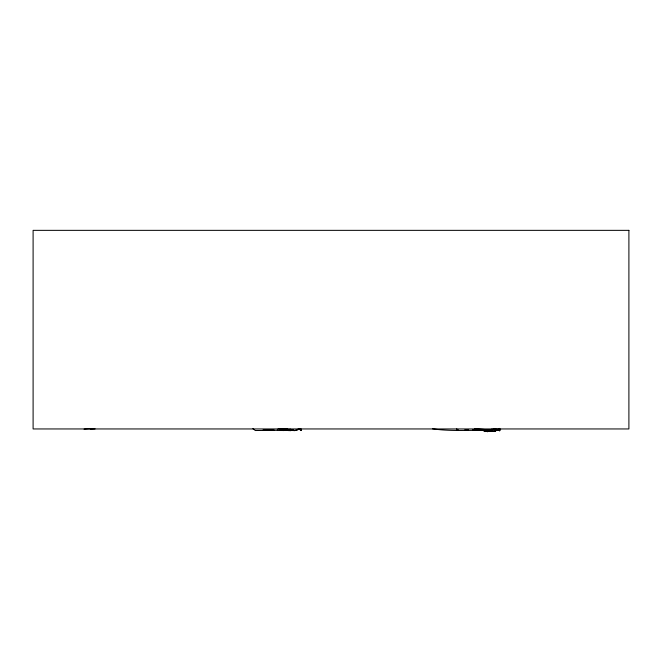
<?xml version="1.0" encoding="UTF-8"?>
<svg xmlns="http://www.w3.org/2000/svg" width="662" height="662" viewBox="0 0 662 662"><rect width="100%" height="100%" fill="white"/><g stroke="black" fill="none" stroke-linecap="round" stroke-linejoin="round"><path stroke-width="0.99" d="M495.921 429.696L494.688 428.902L493.256 428.943L491.394 430.689C471.791 429.613 451.989 431.789 432.485 428.786M494.729 429.1L494.771 431.086L498.503 429.663L499.653 430.813L499.338 428.827L499.81 430.656L498.378 429.779L494.771 431.086L486.702 431.127M279.811 429.903L283.179 430.573L290.088 430.019L290.61 429.1M493.256 428.943L494.969 428.868L496.037 429.539M483.227 430.689L485.635 431.409L492.189 430.614L493.695 428.902M500.687 429.423L499.297 428.388M282.765 429.994L294.739 430.614L299.348 429.183L300.97 430.49L300.945 428.827M289.335 429.183L287.109 430.217L255.333 430.532L252.892 428.628M294.739 430.614L299.861 429.067L301.094 430.457L300.275 429.233M474.513 428.703L489.963 429.895L491.949 429.1M477.128 429.936L474.389 429.977M456.755 428.811L457.07 430.259M487.381 431.607L484.948 430.482L487.298 431.649L491.394 430.631M476.574 430.019L473.678 430.06M456.838 430.374L458.427 429.936M487.298 431.649L491.717 430.557M290.047 430.73L293.688 430.01M292.629 429.977L288.938 430.656L287.151 430.093M90.901 428.595L84.041 429.142M480.298 429.977L472.486 429.994M492.189 430.614L491.394 430.689L491.03 429.621M495.764 429.026L498.817 429.299L499.736 430.772M90.28 429.142L95.096 428.902M481.622 430.217L479.991 430.292L481.862 430.292M290.088 430.019L288.301 430.093L287.747 428.827L278.172 428.645M274.035 429.977L263.079 429.936M464.914 429.754L468.588 429.621M277.304 430.06L277.974 430.06M298.115 428.827L299.745 428.868M495.399 430.97L487.298 431.45L484.51 430.681M296.526 430.49L284.809 430.035M483.798 430.631L485.734 430.962M287.465 429.878L289.186 430.449M494.845 428.628L495.962 429.663M499.016 429.1L499.81 430.656M300.738 428.918L301.21 430.292M628.9 230.351L33.1 230.351L33.1 428.951L628.9 428.951L628.9 230.351"/></g></svg>
